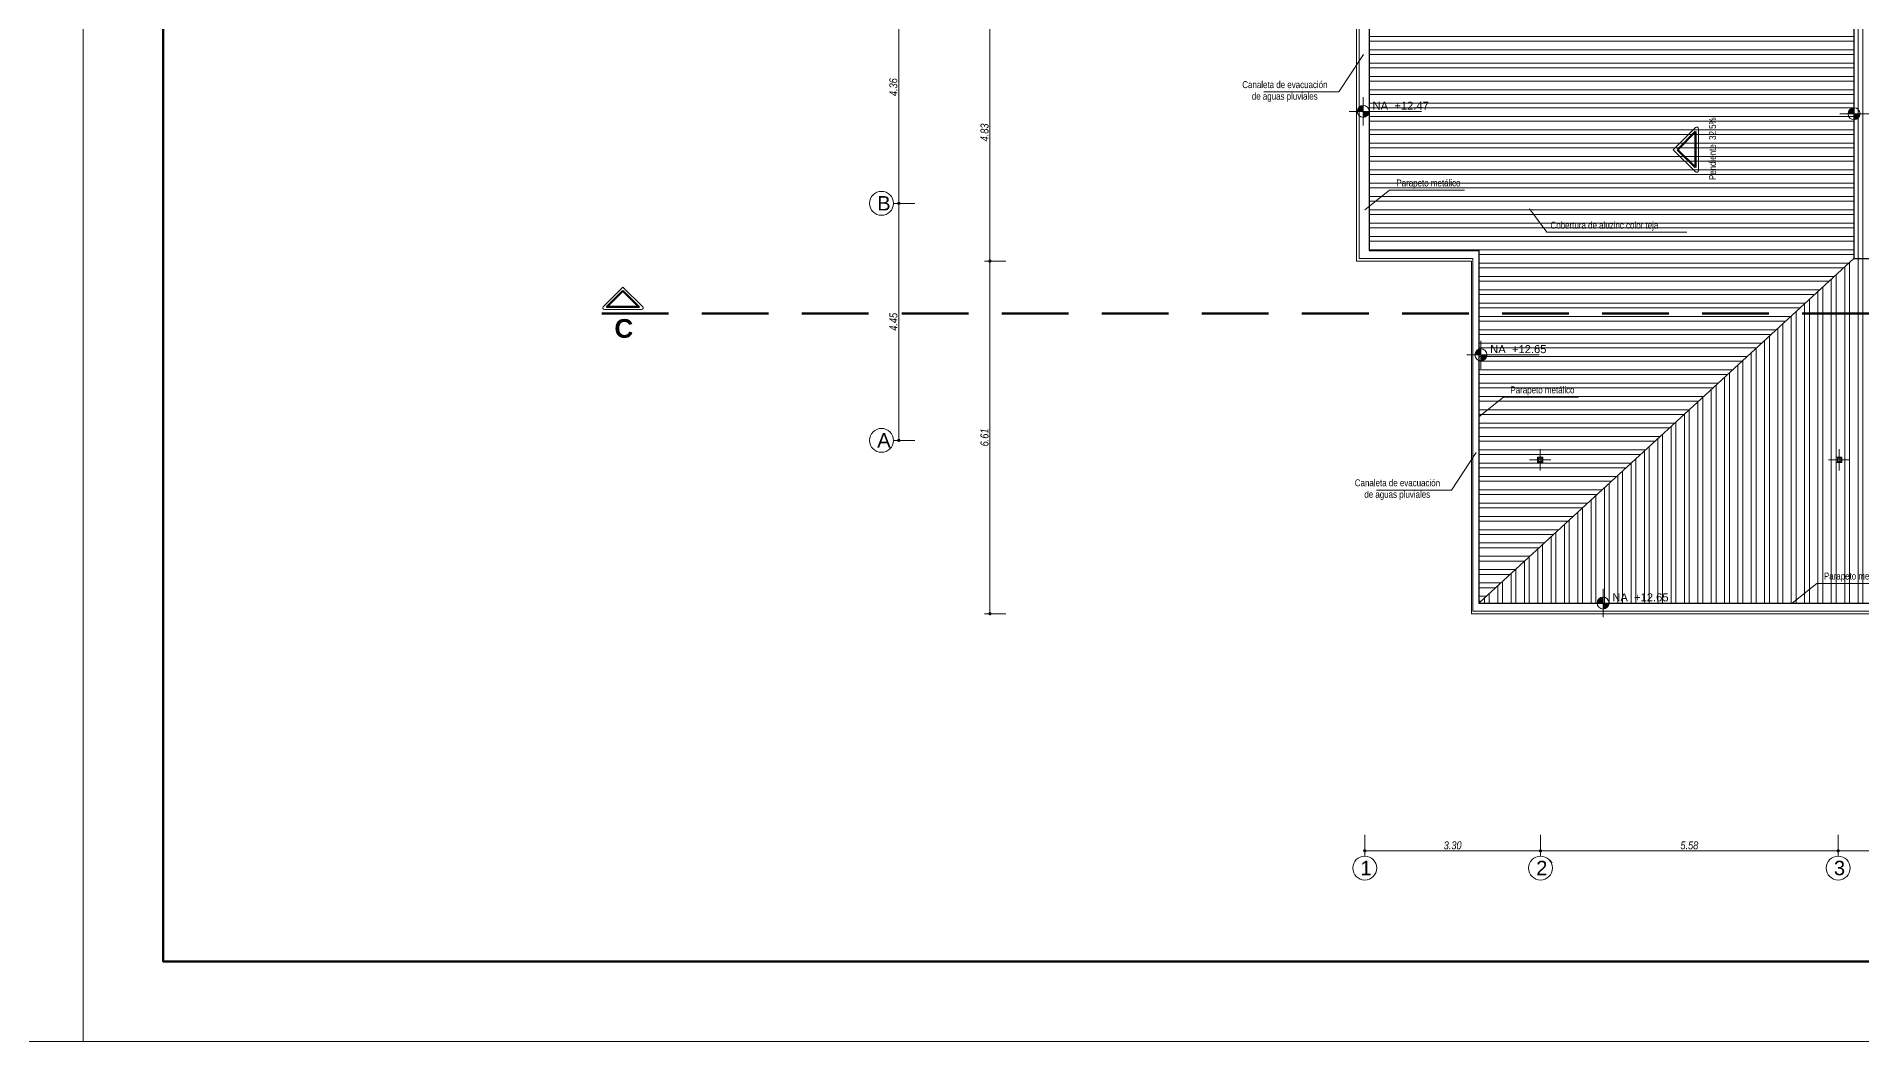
# Model space of a CAD drawing. Header units: inches. Extents: x 140 to 978, y -82 to 38.
# Drawn here: x 900.52 to 934.73, y -22.35 to -3.5 of the extents above; entities that cross this region are included whole.
import ezdxf

# ---------------------------------------------------------------- set-up
doc = ezdxf.new("R2010")
doc.units = ezdxf.units.IN
doc.header["$MEASUREMENT"] = 0
doc.linetypes.add('DASHED', pattern=[0.75, 0.5, -0.25])
doc.linetypes.add('DASHED2', pattern=[0.375, 0.25, -0.125])
doc.layers.get('0').update_dxf_attribs({"lineweight": 0})
for name, color, linetype, lineweight in [('UNSAAC CUBIERTAS', 22, 'Continuous', 0), ('UNSAAC- ROTULO', 7, 'Continuous', 60), ('UNSAAC-COLUMNA', 24, 'Continuous', 0), ('UNSAAC-CORTE ESTRUCTURA', 7, 'Continuous', 70), ('UNSAAC-COTA', 48, 'Continuous', 0), ('UNSAAC-FACHADA(2DO PLANO)', 7, 'Continuous', 30), ('UNSAAC-LINEA DE CORTE', 7, 'Continuous', 70), ('UNSAAC-LLAMADOS', 88, 'Continuous', 0), ('UNSAAC-PROYECCIONES', 38, 'DASHED2', 0), ('UNSAAC-TEXTOS', 250, 'Continuous', 0), ('UNSAAC-TEXTURAS', 250, 'Continuous', 0)]:
    doc.layers.add(name, color=color, linetype=linetype, lineweight=lineweight)
doc.styles.add('5mm', font='GOTHIC.TTF', dxfattribs={"height": 5})
doc.styles.add('narrow', font='')
doc.styles.get("Standard").update_dxf_attribs({"font": 'arial.ttf'})
doc.styles.get('narrow').set_extended_font_data('Arial Narrow', italic=True)
doc.dimstyles.new('1EN75', dxfattribs={"dimtxt": 0.15, "dimasz": 0.06, "dimexe": 0.1, "dimexo": 0.15, "dimgap": 0.025, "dimtad": 1, "dimzin": 1, "dimdsep": 46, "dimtxsty": 'narrow', "dimblk": 'DOT', "dimcen": 0.1, "dimclrd": 256, "dimclre": 256, "dimclrt": 256, "dimaunit": 1, "dimadec": 3, "dimazin": 0, "dimtfac": 1, "dimtmove": 2, "dimatfit": 3, "dimldrblk": 'ARCHTICK', "dimfxl": 0.3, "dimfxlon": 1, "dimtolj": 1, "dimtzin": 0, "dimlwd": 0, "dimlwe": 0, "dimarcsym": 0})

# ---------------------------------------------------------------- blocks, each defined once
blk = doc.blocks.new('A$C32746A9C')
at = {"layer": 'UNSAAC-PROYECCIONES'}
for points in [[(-26.804, -31.536), (-26.702, -31.536), (-26.702, -31.637), (-26.804, -31.637)], [(-21.204, -31.536), (-21.102, -31.536), (-21.102, -31.637), (-21.204, -31.637)]]:
    blk.add_lwpolyline(points, close=True, dxfattribs=at)
blk = doc.blocks.new('_Dot')
at = {"color": 0, "linetype": 'ByBlock', "lineweight": -2}
blk.add_line((-0.5, 0), (-1, 0), dxfattribs=at)
at = {"color": 0, "linetype": 'ByBlock', "const_width": 0.5}
blk.add_lwpolyline([(-0.25, 0, 1), (0.25, 0, 1)], format="xyb", close=True, dxfattribs=at)
blk = doc.blocks.new('*D643')
at = {"layer": 'Defpoints', "color": 0, "transparency": 16777216}
for p in [(925.416, -6.79), (928.711, -15.862), (928.711, -18.772)]:
    blk.add_point(p, dxfattribs=at)
at = {"layer": 'UNSAAC-COTA', "lineweight": 0, "transparency": 16777216}
for p, q in [((925.416, -18.472), (925.416, -18.872)), ((928.711, -18.472), (928.711, -18.872)), ((925.476, -18.772), (928.651, -18.772))]:
    blk.add_line(p, q, dxfattribs=at)
at = {"layer": 'UNSAAC-COTA', "lineweight": 0, "transparency": 16777216, "xscale": 0.06, "yscale": 0.06, "zscale": 0.06, "rotation": 180}
blk.add_blockref('_Dot', (925.416, -18.772), dxfattribs=at)
at = {"layer": 'UNSAAC-COTA', "lineweight": 0, "transparency": 16777216, "xscale": 0.06, "yscale": 0.06, "zscale": 0.06}
blk.add_blockref('_Dot', (928.711, -18.772), dxfattribs=at)
at = {"layer": 'UNSAAC-COTA', "transparency": 16777216, "insert": (927.064, -18.67), "char_height": 0.15, "attachment_point": 5, "style": 'narrow'}
blk.add_mtext('\\A1;3.30', dxfattribs=at)
blk = doc.blocks.new('_ArchTick')
at = {"layer": 'UNSAAC-FACHADA(2DO PLANO)', "color": 0, "const_width": 0.15}
blk.add_lwpolyline([(-0.5, -0.5), (0.5, 0.5)], dxfattribs=at)
blk = doc.blocks.new('*D644')
at = {"layer": 'Defpoints', "color": 0, "transparency": 16777216}
for p in [(928.711, -15.862), (934.291, -15.862), (934.291, -18.772)]:
    blk.add_point(p, dxfattribs=at)
at = {"layer": 'UNSAAC-COTA', "lineweight": 0, "transparency": 16777216}
for p, q in [((928.711, -18.472), (928.711, -18.872)), ((934.291, -18.472), (934.291, -18.872)), ((928.771, -18.772), (934.231, -18.772))]:
    blk.add_line(p, q, dxfattribs=at)
at = {"layer": 'UNSAAC-COTA', "lineweight": 0, "transparency": 16777216, "xscale": 0.06, "yscale": 0.06, "zscale": 0.06, "rotation": 180}
blk.add_blockref('_Dot', (928.711, -18.772), dxfattribs=at)
at = {"layer": 'UNSAAC-COTA', "lineweight": 0, "transparency": 16777216, "xscale": 0.06, "yscale": 0.06, "zscale": 0.06}
blk.add_blockref('_Dot', (934.291, -18.772), dxfattribs=at)
at = {"layer": 'UNSAAC-COTA', "transparency": 16777216, "insert": (931.501, -18.67), "char_height": 0.15, "attachment_point": 5, "style": 'narrow'}
blk.add_mtext('\\A1;5.58', dxfattribs=at)
blk = doc.blocks.new('*D645')
at = {"layer": 'Defpoints', "color": 0, "transparency": 16777216}
for p in [(934.291, -15.862), (939.881, -15.862), (939.881, -18.772)]:
    blk.add_point(p, dxfattribs=at)
at = {"layer": 'UNSAAC-COTA', "lineweight": 0, "transparency": 16777216}
for p, q in [((934.291, -18.472), (934.291, -18.872)), ((939.881, -18.472), (939.881, -18.872)), ((934.351, -18.772), (939.821, -18.772))]:
    blk.add_line(p, q, dxfattribs=at)
at = {"layer": 'UNSAAC-COTA', "lineweight": 0, "transparency": 16777216, "xscale": 0.06, "yscale": 0.06, "zscale": 0.06, "rotation": 180}
blk.add_blockref('_Dot', (934.291, -18.772), dxfattribs=at)
at = {"layer": 'UNSAAC-COTA', "lineweight": 0, "transparency": 16777216, "xscale": 0.06, "yscale": 0.06, "zscale": 0.06}
blk.add_blockref('_Dot', (939.881, -18.772), dxfattribs=at)
at = {"layer": 'UNSAAC-COTA', "transparency": 16777216, "insert": (937.086, -18.67), "char_height": 0.15, "attachment_point": 5, "style": 'narrow'}
blk.add_mtext('\\A1;5.59', dxfattribs=at)
blk = doc.blocks.new('*D657')
at = {"layer": 'Defpoints', "color": 0, "transparency": 16777216}
for p in [(916.683, -6.63), (925.423, -6.63), (925.318, -11.075)]:
    blk.add_point(p, dxfattribs=at)
at = {"layer": 'UNSAAC-COTA', "lineweight": 0, "transparency": 16777216}
for p, q in [((916.983, -6.63), (916.583, -6.63)), ((916.683, -11.015), (916.683, -6.69)), ((916.983, -11.075), (916.583, -11.075))]:
    blk.add_line(p, q, dxfattribs=at)
at = {"layer": 'UNSAAC-COTA', "lineweight": 0, "transparency": 16777216, "xscale": 0.06, "yscale": 0.06, "zscale": 0.06}
for p, rotation in [((916.683, -6.63), 90), ((916.683, -11.075), 270)]:
    blk.add_blockref('_Dot', p, dxfattribs=dict(at, rotation=rotation))
at = {"layer": 'UNSAAC-COTA', "transparency": 16777216, "insert": (916.582, -8.852), "char_height": 0.15, "attachment_point": 5, "rotation": 90, "style": 'narrow'}
blk.add_mtext('\\A1;4.45', dxfattribs=at)
blk = doc.blocks.new('*D658')
at = {"layer": 'Defpoints', "color": 0, "transparency": 16777216}
for p in [(916.683, -2.273), (921.908, -2.273), (925.423, -6.63)]:
    blk.add_point(p, dxfattribs=at)
at = {"layer": 'UNSAAC-COTA', "lineweight": 0, "transparency": 16777216}
for p, q in [((916.983, -2.273), (916.583, -2.273)), ((916.683, -6.57), (916.683, -2.333)), ((916.983, -6.63), (916.583, -6.63))]:
    blk.add_line(p, q, dxfattribs=at)
at = {"layer": 'UNSAAC-COTA', "lineweight": 0, "transparency": 16777216, "xscale": 0.06, "yscale": 0.06, "zscale": 0.06}
for p, rotation in [((916.683, -2.273), 90), ((916.683, -6.63), 270)]:
    blk.add_blockref('_Dot', p, dxfattribs=dict(at, rotation=rotation))
at = {"layer": 'UNSAAC-COTA', "transparency": 16777216, "insert": (916.581, -4.451), "char_height": 0.15, "attachment_point": 5, "rotation": 90, "style": 'narrow'}
blk.add_mtext('\\A1;4.36', dxfattribs=at)
blk = doc.blocks.new('npt')
at = {"layer": 'UNSAAC-TEXTOS'}
h = blk.add_hatch(color=0, dxfattribs=at)
h.dxf.hatch_style = 1
h.paths.add_polyline_path([(0.052, 0), (0, 0), (0, -0.052, 0.414214)])
h.paths.add_polyline_path([(0, 0.052, 0.414214), (-0.052, 0), (0, 0)])
at = {"layer": 'UNSAAC-TEXTOS', "color": 0}
for p, q in [((-0.123, 0), (0.507, 0)), ((0, -0.123), (0, 0.123))]:
    blk.add_line(p, q, dxfattribs=at)
blk.add_circle((0, 0), 0.0522, dxfattribs=at)
blk = doc.blocks.new('columna')
at = {"layer": 'UNSAAC-COLUMNA'}
for p, q in [((0.2, 0), (-0.2, 0)), ((0.2, 0), (-0.2, 0)), ((0, 0.2), (0, -0.2)), ((0, 0.2), (0, -0.2))]:
    blk.add_line(p, q, dxfattribs=at)
for points in [[(-0.0508, 0.0508), (0.0508, 0.0508), (0.0508, -0.0508), (-0.0508, -0.0508)], [(-0.0308, 0.0308), (0.0308, 0.0308), (0.0308, -0.0308), (-0.0308, -0.0308)]]:
    blk.add_lwpolyline(points, close=True, dxfattribs=at)
blk = doc.blocks.new('D')
at = {"layer": 'UNSAAC-COLUMNA'}
for p in [(1309.282, -11.425), (1314.882, -11.425)]:
    blk.add_blockref('columna', p, dxfattribs=at)
blk = doc.blocks.new('*D956')
at = {"layer": 'Defpoints', "color": 0, "ltscale": 2.5, "transparency": 16777216}
for p in [(918.391, -7.714), (927.415, -7.714), (927.415, -14.326)]:
    blk.add_point(p, dxfattribs=at)
at = {"layer": 'UNSAAC-COTA', "lineweight": 0, "ltscale": 2.5, "transparency": 16777216}
for p, q in [((918.691, -7.714), (918.291, -7.714)), ((918.391, -14.266), (918.391, -7.774)), ((918.691, -14.326), (918.291, -14.326))]:
    blk.add_line(p, q, dxfattribs=at)
at = {"layer": 'UNSAAC-COTA', "lineweight": 0, "ltscale": 2.5, "transparency": 16777216, "xscale": 0.06, "yscale": 0.06, "zscale": 0.06}
for p, rotation in [((918.391, -7.714), 90), ((918.391, -14.326), 270)]:
    blk.add_blockref('_Dot', p, dxfattribs=dict(at, rotation=rotation))
at = {"layer": 'UNSAAC-COTA', "ltscale": 2.5, "transparency": 16777216, "insert": (918.29, -11.02), "char_height": 0.15, "attachment_point": 5, "rotation": 90, "style": 'narrow'}
blk.add_mtext('\\A1;6.61', dxfattribs=at)
blk = doc.blocks.new('*D957')
at = {"layer": 'Defpoints', "color": 0, "ltscale": 2.5, "transparency": 16777216}
for p in [(918.391, -2.889), (925.259, -2.889), (927.415, -7.714)]:
    blk.add_point(p, dxfattribs=at)
at = {"layer": 'UNSAAC-COTA', "lineweight": 0, "ltscale": 2.5, "transparency": 16777216}
for p, q in [((918.691, -2.889), (918.291, -2.889)), ((918.391, -7.654), (918.391, -2.949)), ((918.691, -7.714), (918.291, -7.714))]:
    blk.add_line(p, q, dxfattribs=at)
at = {"layer": 'UNSAAC-COTA', "lineweight": 0, "ltscale": 2.5, "transparency": 16777216, "xscale": 0.06, "yscale": 0.06, "zscale": 0.06}
for p, rotation in [((918.391, -2.889), 90), ((918.391, -7.714), 270)]:
    blk.add_blockref('_Dot', p, dxfattribs=dict(at, rotation=rotation))
at = {"layer": 'UNSAAC-COTA', "ltscale": 2.5, "transparency": 16777216, "insert": (918.29, -5.301), "char_height": 0.15, "attachment_point": 5, "rotation": 90, "style": 'narrow'}
blk.add_mtext('\\A1;4.83', dxfattribs=at)

msp = doc.modelspace()

# ---------------------------------------------------------------- hatches: boundary and pattern name
at = {"layer": 'UNSAAC CUBIERTAS', "ltscale": 2.5}
h = msp.add_hatch(dxfattribs=at)
h.set_pattern_fill('STEEL', color=256, scale=2, angle=405, style=0)
h.set_pattern_definition([(90, (0, 0), (-0.25, 7e-17), []), (90, (-0.0884, 0.0884), (-0.25, 7e-17), [])])
h.paths.add_polyline_path([(955.357, -7.664), (934.586, -7.664), (927.552, -14.126), (965.053, -14.126)])
h.paths.add_polyline_path([(945.458, -11.402), (945.559, -11.402), (945.559, -11.503), (945.458, -11.503)], flags=16)
h.paths.add_polyline_path([(939.957, -11.49), (939.855, -11.49), (939.855, -11.388), (939.957, -11.388)], flags=16)
h.paths.add_polyline_path([(951.055, -11.402), (951.157, -11.402), (951.157, -11.503), (951.055, -11.503)], flags=16)
h.paths.add_polyline_path([(934.357, -11.49), (934.255, -11.49), (934.255, -11.388), (934.357, -11.388)], flags=16)
h.paths.add_polyline_path([(956.655, -11.402), (956.757, -11.402), (956.757, -11.503), (956.655, -11.503)], flags=16)
h.paths.add_polyline_path([(965.053, -1.375), (958.963, -1.375), (958.963, 2.342), (958.613, 2.342), (958.613, 2.242), (958.511, 2.242), (958.511, 2.342), (951.157, 2.342), (951.157, 2.24), (951.055, 2.24), (951.055, -2.239), (951.157, -2.239), (951.157, -2.34), (951.055, -2.34), (951.055, -2.239), (945.559, -2.239), (945.559, -2.34), (945.458, -2.34), (945.458, -2.239), (945.56, -2.239), (945.56, 2.24), (945.46, 2.24), (940.081, 2.24), (939.981, 2.24), (939.981, -2.239), (939.957, -2.239), (939.957, -2.34), (939.855, -2.34), (939.855, -2.239), (934.588, -2.239), (934.588, -7.664), (955.357, -7.664)])
h.paths.add_polyline_path([(956.655, -2.239), (956.757, -2.239), (956.757, -2.34), (956.655, -2.34)], flags=16)
h.paths.add_polyline_path([(956.675, -2.259), (956.737, -2.259), (956.737, -2.32), (956.675, -2.32)], flags=0)
h = msp.add_hatch(dxfattribs=at)
h.set_pattern_fill('STEEL', color=256, scale=2, angle=135, style=0)
h.set_pattern_definition([(180, (0, 0), (-6e-17, -0.25), []), (180, (-0.0884, -0.0884), (-6e-17, -0.25), [])])
h.paths.add_polyline_path([(925.499, -2.889), (925.499, -7.514), (927.552, -7.514), (927.552, -14.126), (934.588, -7.663), (934.588, -2.889)])

# ---------------------------------------------------------------- linework, layer by layer
at = {"layer": 'UNSAAC CUBIERTAS'}
for points in [[(925.259, -2.889), (925.259, -7.714), (927.415, -7.714), (927.415, -14.326), (965.262, -14.326), (965.262, -1.175), (959.163, -1.175), (959.163, 12.073)], [(925.309, -2.889), (925.309, -7.664), (927.442, -7.664), (927.442, -14.276), (965.212, -14.276), (965.212, -1.225), (959.113, -1.225), (959.113, 12.073)]]:
    msp.add_lwpolyline(points, dxfattribs=at)
at = {"layer": 'UNSAAC CUBIERTAS', "ltscale": 1.75}
msp.add_lwpolyline([(911.882, -8.571), (911.513, -8.201), (911.143, -8.571, 0.668179), (911.164, -8.622), (911.861, -8.622, 0.668179)], format="xyb", close=True, dxfattribs=at)
at = {"layer": 'UNSAAC- ROTULO', "color": 5, "lineweight": 0, "flags": 128}
for points in [[(824.895, 31.651), (901.395, 31.651), (901.395, -22.349), (824.895, -22.349)], [(901.395, 31.651), (977.895, 31.651), (977.895, -22.349), (901.395, -22.349)]]:
    msp.add_lwpolyline(points, close=True, dxfattribs=at)
at = {"layer": 'UNSAAC- ROTULO'}
msp.add_lwpolyline([(902.895, 30.151), (976.395, 30.151), (976.395, -20.849), (902.895, -20.849)], close=True, dxfattribs=at)
at = {"layer": 'UNSAAC-CORTE ESTRUCTURA', "ltscale": 2.5}
msp.add_lwpolyline([(911.513, -8.272), (911.213, -8.572), (911.813, -8.572)], close=True, dxfattribs=at)
at = {"layer": 'UNSAAC-FACHADA(2DO PLANO)'}
msp.add_line((934.588, -7.664), (934.588, -2.239), dxfattribs=at)
for points in [[(925.499, -2.889), (925.499, -7.514), (927.557, -7.514), (927.552, -14.126), (965.053, -14.126), (965.053, -1.375), (958.963, -1.375), (958.963, 2.342)], [(927.552, -14.126), (934.586, -7.664), (955.357, -7.664), (965.053, -14.126)]]:
    msp.add_lwpolyline(points, dxfattribs=at)
at = {"layer": 'UNSAAC-LINEA DE CORTE', "linetype": 'DASHED', "ltscale": 2.5}
msp.add_line((911.115, -8.697), (970.518, -8.697), dxfattribs=at)
at = {"layer": 'UNSAAC-LINEA DE CORTE', "linetype": 'DASHED', "ltscale": 1.5}
msp.add_lwpolyline([(931.278, -5.624), (931.616, -5.286), (931.616, -5.961)], close=True, dxfattribs=at)
at = {"layer": 'UNSAAC-LLAMADOS'}
for points in [[(923.525, -4.541), (924.932, -4.541), (925.394, -3.837)], [(927.284, -6.385), (925.878, -6.385), (925.415, -6.754)], [(931.453, -7.169), (928.828, -7.169), (928.507, -6.736)], [(929.421, -10.266), (928.014, -10.266), (927.552, -10.635)], [(925.635, -12.008), (927.042, -12.008), (927.504, -11.304)], [(935.298, -13.757), (933.891, -13.757), (933.429, -14.126)]]:
    msp.add_lwpolyline(points, dxfattribs=at)
at = {"layer": 'UNSAAC-TEXTOS'}
for centre in [(916.359, -6.63), (916.359, -11.075), (925.416, -19.096), (928.711, -19.096), (934.291, -19.096)]:
    msp.add_circle(centre, 0.224, dxfattribs=at)
at = {"layer": 'UNSAAC-TEXTURAS', "ltscale": 1.75}
msp.add_lwpolyline([(931.614, -6.039), (931.199, -5.624), (931.614, -5.208, -0.668179), (931.672, -5.232), (931.672, -6.015, -0.668179)], format="xyb", close=True, dxfattribs=at)

# ---------------------------------------------------------------- block references
at = {"layer": 'UNSAAC CUBIERTAS'}
msp.add_blockref('A$C32746A9C', (955.459, 20.148), dxfattribs=at)
at = {"layer": 'UNSAAC-TEXTOS'}
msp.add_blockref('D', (-380.576, -0.014), dxfattribs=at)
at = {"layer": 'UNSAAC-TEXTOS', "xscale": 2.154779168756153, "yscale": 2.154779168756153, "zscale": 2.154779168756153}
for p in [(925.389, -4.906), (934.588, -4.951), (927.594, -9.471), (929.883, -14.126)]:
    msp.add_blockref('npt', p, dxfattribs=at)

# ---------------------------------------------------------------- texts
at = {"layer": 'UNSAAC-CORTE ESTRUCTURA', "insert": (911.705, -8.801), "char_height": 0.35, "width": 0.398, "attachment_point": 3, "rotation": 360}
msp.add_mtext('{\\fSwis721 Ex BT|b1|i0|c0|p34;C}', dxfattribs=at)
at = {"layer": 'UNSAAC-LLAMADOS', "char_height": 0.13, "attachment_point": 1, "style": 'narrow'}
for s, insert, width in [('\\pi0.032871;{\\fArial Narrow|b0|i0|c0|p34;Canaleta de evacuación \\P\\pi0.21155;de aguas pluviales}', (923.088, -4.339), 1.64623), ('{\\fArial Narrow|b0|i0|c0|p34;Parapeto metálico}', (926.01, -6.183), 2.19448), ('{\\fArial Narrow|b0|i0|c0|p34;Cobertura de aluzinc color teja }', (928.899, -6.975), 2.19448), ('{\\fArial Narrow|b0|i0|c0|p34;Parapeto metálico}', (928.147, -10.064), 2.19448), ('\\pi0.032871;{\\fArial Narrow|b0|i0|c0|p34;Canaleta de evacuación \\P\\pi0.21155;de aguas pluviales}', (925.197, -11.806), 1.64623), ('{\\fArial Narrow|b0|i0|c0|p34;Parapeto metálico}', (934.023, -13.555), 2.19448)]:
    msp.add_mtext(s, dxfattribs=dict(at, insert=insert, width=width))
at = {"layer": 'UNSAAC-LLAMADOS', "insert": (931.869, -6.194), "char_height": 0.13, "width": 2.19448, "attachment_point": 1, "rotation": 90, "style": 'narrow'}
msp.add_mtext('{\\fArial Narrow|b0|i0|c0|p34;Pendiente: 32.5%}', dxfattribs=at)
at = {"layer": 'UNSAAC-TEXTOS', "char_height": 0.15, "width": 1.06387, "attachment_point": 1, "style": '5mm'}
for s, insert in [('{\\fArial|b0|i0|c0|p34;NA  +12.47}', (925.563, -4.724)), ('{\\fArial|b0|i0|c0|p34;NA  +12.65}', (927.768, -9.289)), ('{\\fArial|b0|i0|c0|p34;NA  +12.65}', (930.057, -13.944))]:
    msp.add_mtext(s, dxfattribs=dict(at, insert=insert))
at = {"layer": 'UNSAAC-TEXTOS', "char_height": 0.27, "width": 0.42503, "attachment_point": 1}
for s, insert in [('B', (916.278, -6.494)), ('A', (916.278, -10.939)), ('1', (925.335, -18.96)), ('2`', (928.63, -18.96)), ('3', (934.21, -18.96))]:
    msp.add_mtext(s, dxfattribs=dict(at, insert=insert))

# ---------------------------------------------------------------- dimensions: what is measured, and where the dimension line sits
at = {"layer": 'UNSAAC-COTA'}
for base, p1, p2, picture, middle in [((916.683, -2.273), (925.423, -6.63), (921.908, -2.273), '*D658', (916.581, -4.451)), ((916.682943649, -6.629536964), (925.317943649, -11.074536964), (925.422943649, -6.629536964), '*D657', (916.581664659, -8.852036964))]:
    dim = msp.add_linear_dim(base=base, p1=p1, p2=p2, angle=90, dimstyle='1EN75', dxfattribs=at)
    dim.commit()
    dim.dimension.update_dxf_attribs({"geometry": picture, "text_midpoint": middle})
at = {"layer": 'UNSAAC-COTA', "ltscale": 2.5}
dim = msp.add_linear_dim(base=(918.3913, -2.8888), p1=(927.4146, -7.7142), p2=(925.2592, -2.8888), angle=270, dimstyle='1EN75', dxfattribs=at)
dim.commit()
dim.dimension.update_dxf_attribs({"geometry": '*D957', "text_midpoint": (918.2897, -5.3015)})
at = {"layer": 'UNSAAC-COTA'}
for base, p1, p2, picture, middle in [((928.711066632, -18.771547452), (925.416066632, -6.790331689), (928.711066632, -15.861547452), '*D643', (927.063566632, -18.669961504)), ((934.291, -18.772), (928.711, -15.862), (934.291, -15.862), '*D644', (931.501, -18.67)), ((939.881, -18.772), (934.291, -15.862), (939.881, -15.862), '*D645', (937.086, -18.67))]:
    dim = msp.add_linear_dim(base=base, p1=p1, p2=p2, dimstyle='1EN75', dxfattribs=at)
    dim.commit()
    dim.dimension.update_dxf_attribs({"geometry": picture, "text_midpoint": middle})
at = {"layer": 'UNSAAC-COTA', "ltscale": 2.5}
dim = msp.add_aligned_dim(p1=(927.415, -14.326), p2=(927.415, -7.714), distance=9.023, dimstyle='1EN75', dxfattribs=at)
dim.commit()
dim.dimension.update_dxf_attribs({"geometry": '*D956', "text_midpoint": (918.29, -11.02)})

doc.saveas('drawing.dxf')
